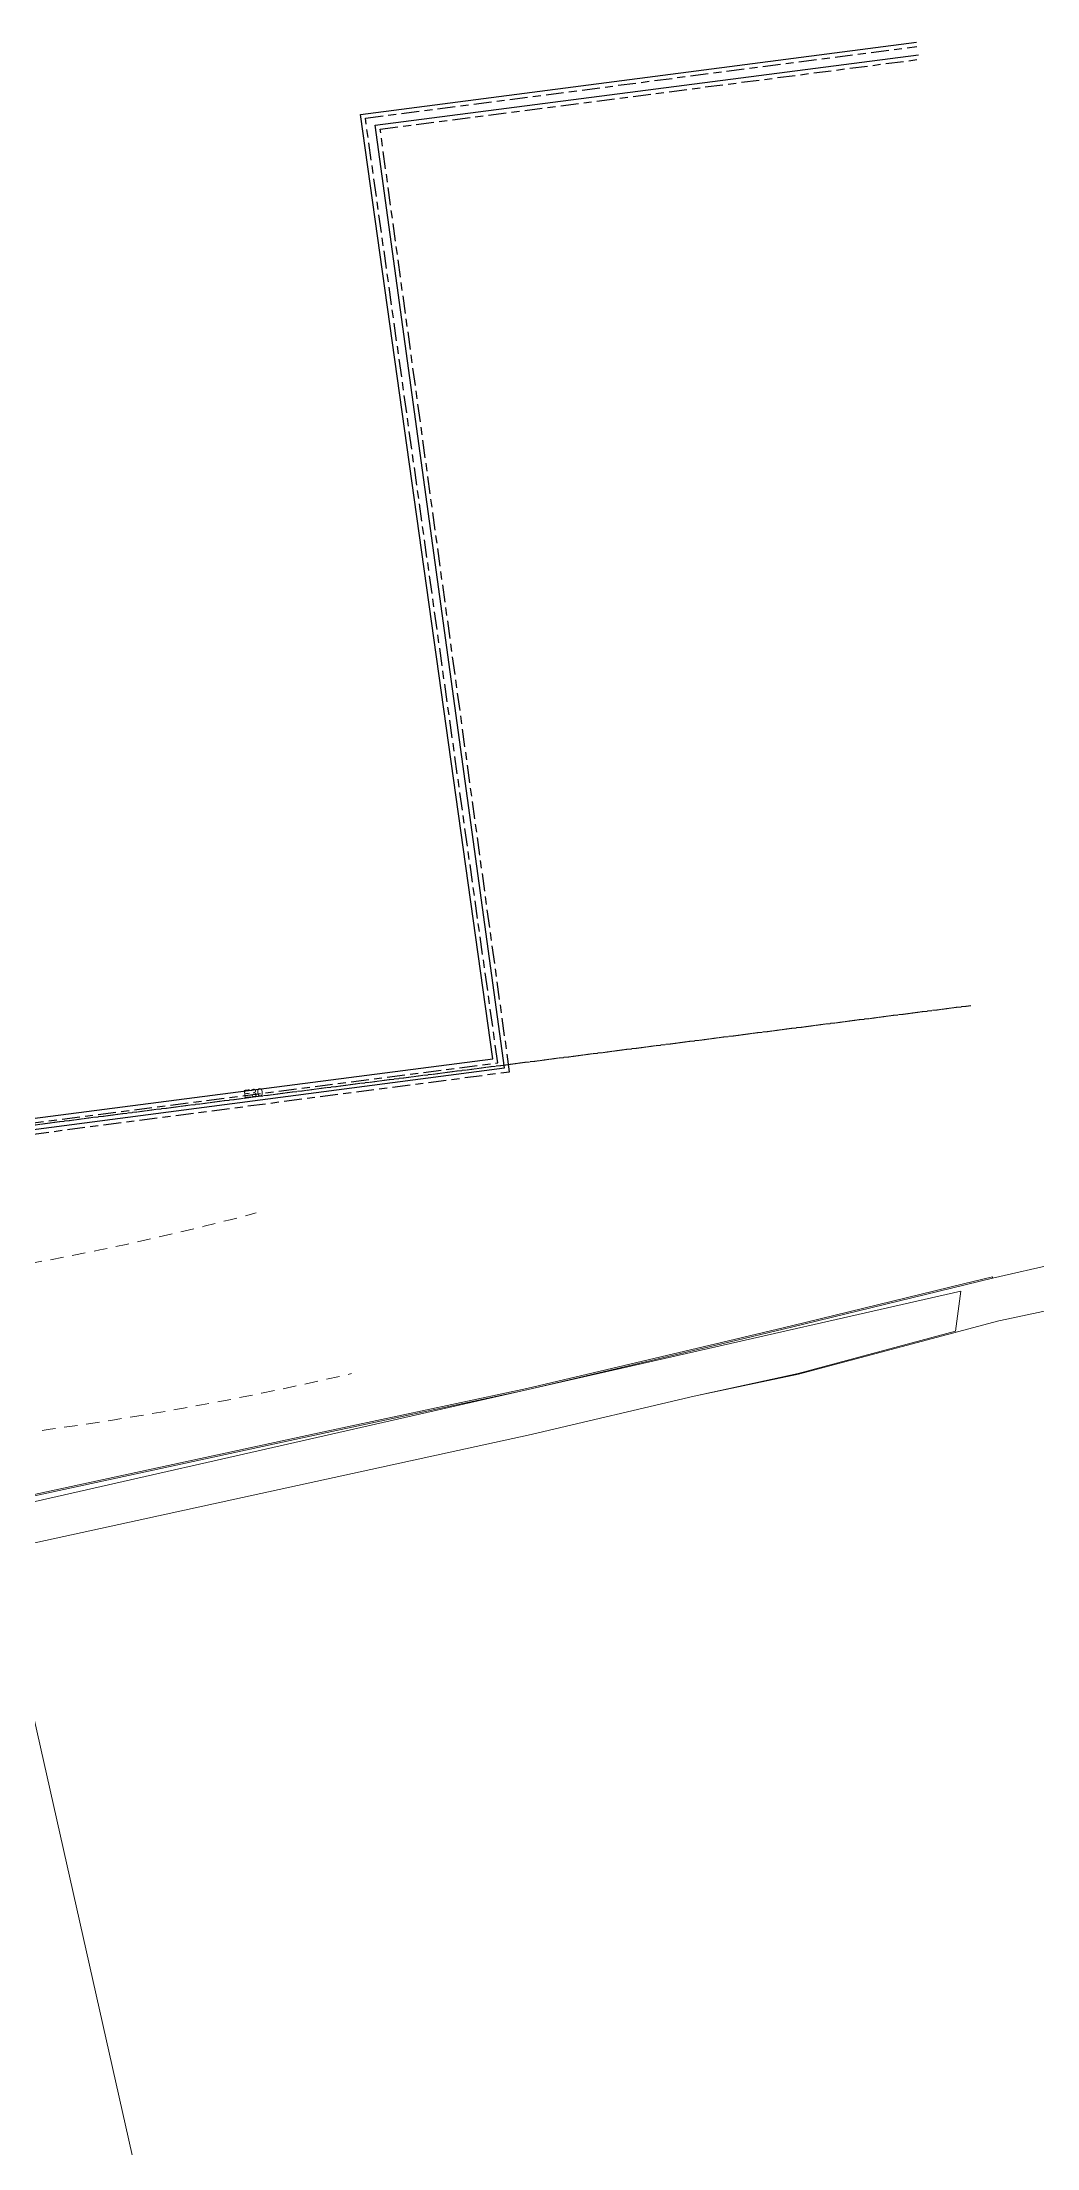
# Model space of a CAD drawing. Header units: metres. Extents: x 311347 to 316656, y 6252667 to 6255486.
# Drawn here: x 314818.7 to 315042.7, y 6254954.2 to 6255427.9 of the extents above; entities that cross this region are included whole.
import ezdxf

# ---------------------------------------------------------------- set-up
doc = ezdxf.new("R2010")
doc.units = ezdxf.units.M
for name, pattern in [('Cable Exist OH', [1, 1, 0]), ('Cable Exist UG', [8.2, 4, -1.2, 1.8, -1.2]), ('Dash', [5, 3, -2])]:
    doc.linetypes.add(name, pattern=pattern)
for name, color, linetype, lineweight in [('Cadastre Developer_SP_EXT', 9, 'Continuous', 5), ('Cadastre Land Parcels_SP_EXT', 9, 'Continuous', 5), ('Cadastre Roads_SP_EXT', 7, 'Continuous', 5)]:
    doc.layers.add(name, color=color, linetype=linetype, lineweight=lineweight)
for name, color, linetype in [('Mains_HV_EXT', 7, 'Continuous'), ('Mains_LV_EXT', 7, 'Continuous'), ('Mains_TR_EXT', 7, 'Continuous')]:
    doc.layers.add(name, color=color, linetype=linetype)
doc.styles.get("Standard").update_dxf_attribs({"font": 'arial.ttf'})
doc.linetypes.add('Cable P UG', pattern='A,6,-0.5,["P",Standard,S=1.7,R=0,X=0.5,Y=-1],-2.9', length=9.4)

msp = doc.modelspace()

# ---------------------------------------------------------------- linework, layer by layer
at = {"layer": 'Cadastre Developer_SP_EXT', "linetype": 'Dash'}
for points in [[(314676.31, 6255143.08, 0.074048), (314866.9, 6255164.49)], [(314669.11, 6255110.32, 0.073265), (314888.39, 6255128.36)]]:
    msp.add_lwpolyline(points, format="xyb", dxfattribs=at)
at = {"layer": 'Cadastre Land Parcels_SP_EXT', "linetype": 'Continuous'}
for points in [[(315047.12, 6255153.11), (315032.68, 6255149.79), (314987.43, 6255138.78), (314971.7, 6255135.05), (314927.87, 6255124.69), (314882.86, 6255115.09), (314815.26, 6255100.45), (314745.57, 6255085.27), (314745.57, 6255085.27), (314748.24, 6255081.8), (314749.64, 6255075.63), (314808.79, 6255088.47), (314928.8, 6255114.67), (314929.1, 6255114.73), (314965.54, 6255123.25), (314989.01, 6255128.26), (315034.05, 6255140.19), (315035.87, 6255140.58), (315047.49, 6255143.08)], [(314839.71, 6254949.22), (314813.22, 6255067.32), (314813.22, 6255067.32), (314790.47, 6255065.73), (314751.58, 6255066.65), (314752.24, 6255063.29), (314752.47, 6255062), (314762.08, 6255017.05), (314765.48, 6255000.72), (314780.97, 6254929.41)]]:
    msp.add_lwpolyline(points, dxfattribs=at)
msp.add_lwpolyline([(314745.35, 6255085.53), (314745.57, 6255085.27), (314815.26, 6255100.45), (314882.86, 6255115.09), (314927.87, 6255124.69), (314971.7, 6255135.05), (314987.43, 6255138.78), (315032.68, 6255149.79), (315032.63, 6255150.09), (315026.16, 6255148.52), (314987.39, 6255139.08), (314971.66, 6255135.35), (314927.83, 6255124.99), (314882.82, 6255115.39), (314815.19, 6255100.75), (314745.35, 6255085.53)], close=True, dxfattribs=at)
at = {"layer": 'Cadastre Roads_SP_EXT', "linetype": 'Continuous'}
msp.add_lwpolyline([(315024.34, 6255137.93), (315025.56, 6255146.9), (314815.5, 6255099.22), (314745.57, 6255085.27), (314748.24, 6255081.8), (314749.64, 6255075.63), (314808.79, 6255088.47), (314928.8, 6255114.67), (314929.1, 6255114.73), (314965.54, 6255123.25), (314988.92, 6255128.36), (315024.34, 6255137.93)], close=True, dxfattribs=at)
at = {"layer": 'Mains_HV_EXT', "linetype": 'Cable P UG'}
for points in [[(313313.98, 6254626.95), (313393.67, 6255057.64), (314093.34, 6254901.11), (314131.26, 6255065.45), (314335.25, 6255020.09), (314354.69, 6255104.98), (314657.21, 6255037.88), (314666.17, 6255075.6), (314725.03, 6255173.89), (314920.17, 6255199.14), (314890.37, 6255411.62), (315015.52, 6255427.88)], [(313317.04, 6254625.72), (313320.14, 6254642.18), (313396.04, 6255053.58), (314095.3, 6254897.96), (314133.66, 6255061.83), (314337.33, 6255016.89), (314356.86, 6255101.7), (314659.03, 6255034.71), (314668.42, 6255074.15), (314726.23, 6255171.41), (314922.82, 6255197.11), (314893.69, 6255409.18), (315016, 6255424.99)]]:
    msp.add_lwpolyline(points, dxfattribs=at)
at = {"layer": 'Mains_HV_EXT', "linetype": 'Cable Exist OH'}
msp.add_lwpolyline([(315027.75, 6255211.1), (314772.97, 6255178.63)], dxfattribs=at)
at = {"layer": 'Mains_TR_EXT', "linetype": 'Cable Exist UG'}
for points in [[(313317.18, 6254638.5), (313394.47, 6255056.44), (314094.09, 6254899.92), (314132.01, 6255064.26), (314336, 6255018.9), (314355.45, 6255103.79), (314657.95, 6255036.69), (314667.11, 6255075.22), (314725.64, 6255172.96), (314921.3, 6255198.28), (314891.5, 6255410.76), (315015.65, 6255426.89)], [(313320.25, 6254637.27), (313321.12, 6254642), (313321.12, 6254642), (313396.83, 6255052.38), (314096.05, 6254896.77), (314134.41, 6255060.64), (314338.08, 6255015.7), (314357.62, 6255100.51), (314659.78, 6255033.52), (314669.36, 6255073.77), (314726.84, 6255170.49), (314923.95, 6255196.25), (314894.82, 6255408.32), (315016.13, 6255424)]]:
    msp.add_lwpolyline(points, dxfattribs=at)

# ---------------------------------------------------------------- texts
at = {"layer": 'Mains_LV_EXT'}
msp.add_text('E30', height=1.8, rotation=6.1675, dxfattribs=at).set_placement((314864.12, 6255190.35))

doc.saveas('drawing.dxf')
